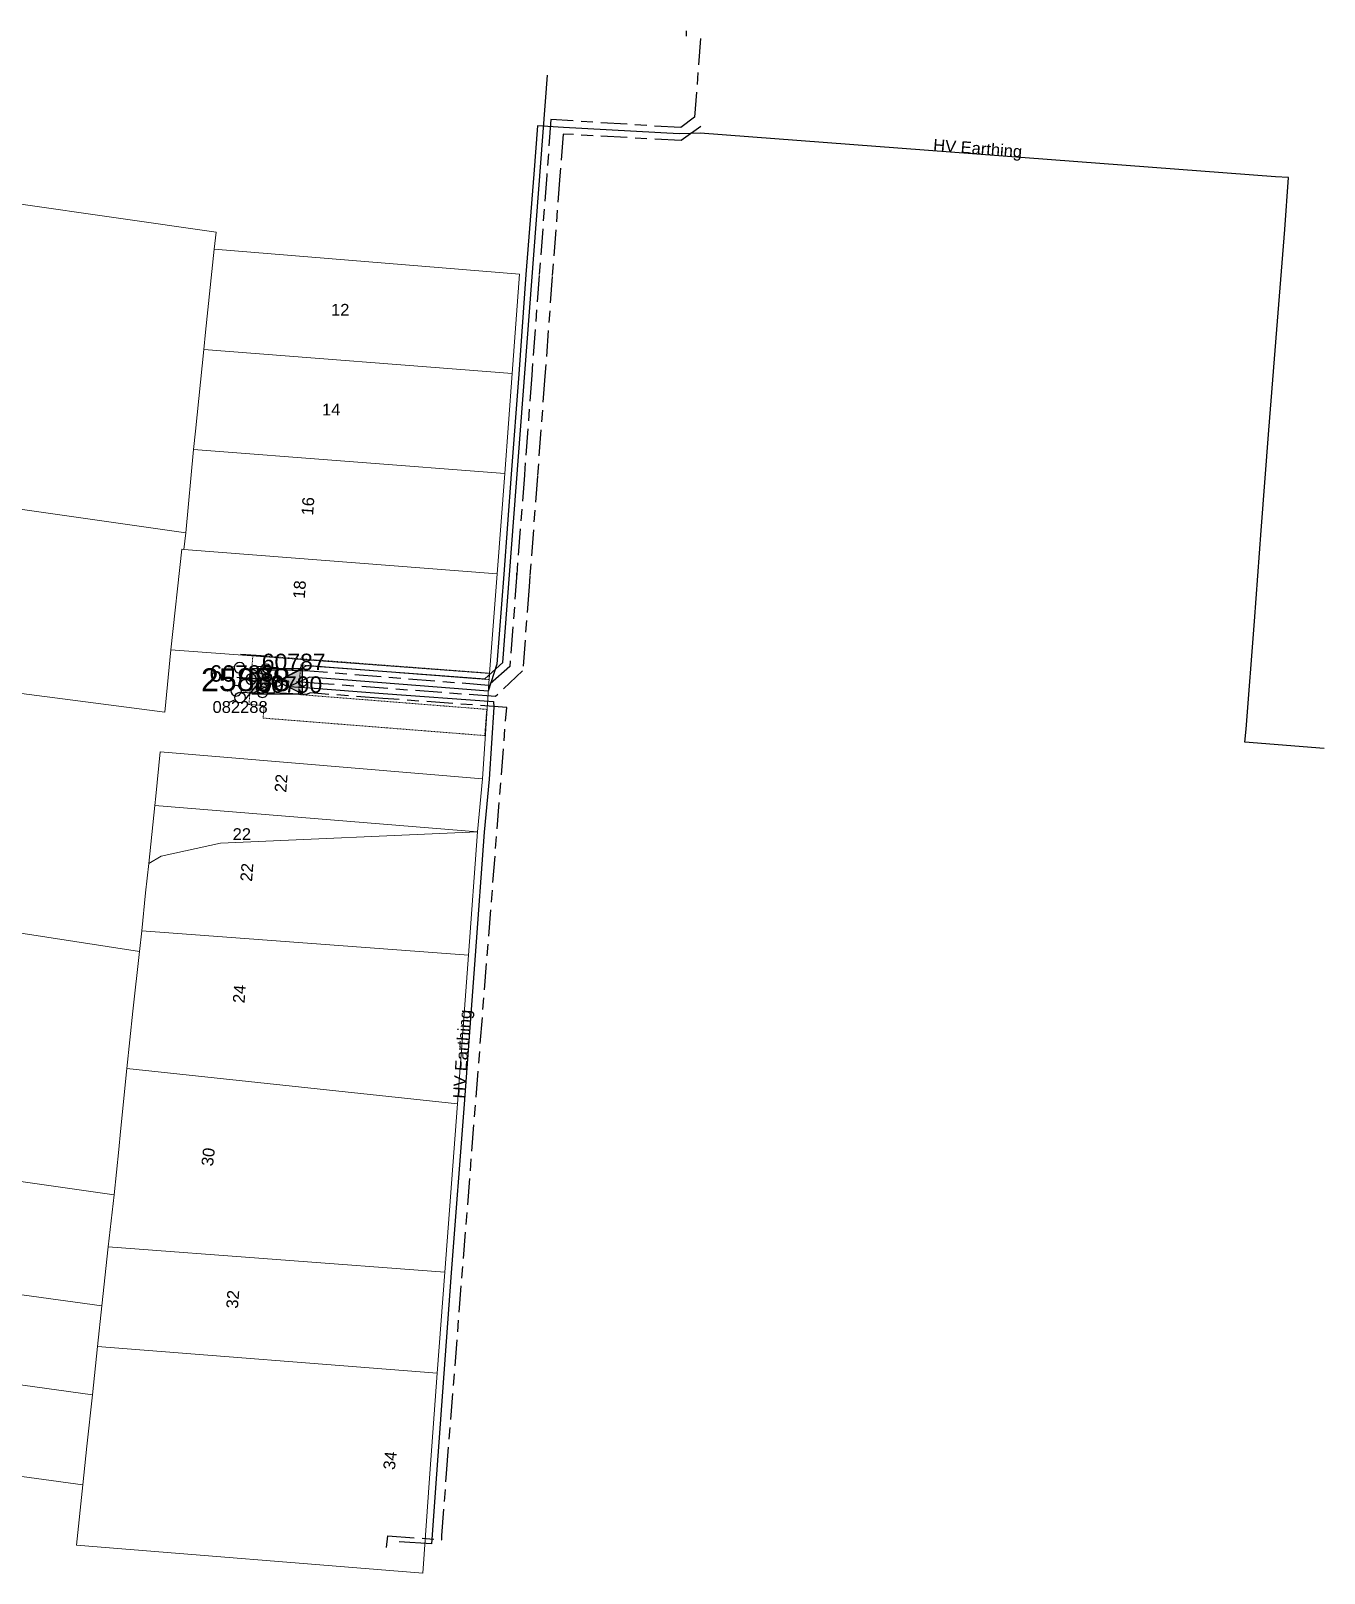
# Model space of a CAD drawing. Header units: metres. Extents: x 305785 to 306400, y 6187575 to 6188605.
# Drawn here: x 306203.5 to 306400.3, y 6188295.5 to 6188530.2 of the extents above; entities that cross this region are included whole.
import ezdxf
from ezdxf.enums import TextEntityAlignment as Align

# ---------------------------------------------------------------- set-up
doc = ezdxf.new("R2010")
doc.units = ezdxf.units.M
for name, pattern in [('Cable Exist UG', [8.2, 4, -1.2, 1.8, -1.2]), ('HIDDEN', [0.375, 0.25, -0.125]), ('HIDDEN2', [0.1875, 0.125, -0.0625])]:
    doc.linetypes.add(name, pattern=pattern)
doc.layers.get('0').update_dxf_attribs({"color": 6})
for name, color, linetype, lineweight in [('Cadastre Buildings_SP_EXT', 9, 'Continuous', 5), ('Cadastre Land Parcels_SP_EXT', 9, 'Continuous', 5), ('Cadastre Other Property_SP_EXT', 9, 'HIDDEN', 5)]:
    doc.layers.add(name, color=color, linetype=linetype, lineweight=lineweight)
for name, color, linetype in [('Equip_HV_EXT', 7, 'Continuous'), ('Equip_LV_EXT', 7, 'Continuous'), ('Mains_HV_EXT', 7, 'Continuous'), ('Sub_SP_EXT', 7, 'Continuous')]:
    doc.layers.add(name, color=color, linetype=linetype)
doc.styles.get("Standard").update_dxf_attribs({"font": 'arial.ttf'})
doc.styles.add('SWITCH_LABEL', font='arial.ttf', dxfattribs={"height": 2.5})
doc.linetypes.add('Cable E UG', pattern='A,6,-0.5,["E",Standard,S=1.7,R=0,X=0.5,Y=-1],-2.9', length=9.4)

# ---------------------------------------------------------------- blocks, each defined once
blk = doc.blocks.new('SUB_PADMOUNT_EXT')
for points in [[(0, 0), (-3.84, 1.92), (-3.84, -1.92)], [(0, 0), (3.84, 1.92), (3.84, -1.92)]]:
    blk.add_hatch(color=256).paths.add_polyline_path(points)
for p, q in [((3.84, 1.92), (-3.84, -1.92)), ((-3.84, 1.92), (3.84, -1.92))]:
    blk.add_line(p, q)
blk.add_lwpolyline([(-3.84, -1.92), (3.84, -1.92), (3.84, 1.92), (-3.84, 1.92)], close=True)
for tag, height, flags, p in [('ASSET_NUM', 3.5, 8, (2, 2)), ('STREET_CODE', 0.2, 9, (1.5, 0)), ('CONSTRUCTED_VOLTAGE', 0.2, 9, (1.5, -0.2)), ('OPERATING_VOLTAGE', 0.2, 9, (1.5, -0.6)), ('ORIENTATION', 0.2, 9, (1.5, -0.8)), ('OWNED_BY', 0.2, 9, (1.5, -1)), ('OPERATED_BY', 0.2, 9, (1.5, -1.2)), ('SECONDARY_VOLTAGE', 0.2, 9, (1.5, -1.6)), ('STATE', 0.2, 9, (1.5, -1.8)), ('SUBSTATION_TYPE', 0.2, 9, (1.5, -2.2)), ('NO_PHASES', 0.2, 9, (1.5, -0.4)), ('MAINTAINED_BY', 0.2, 9, (1.5, -1.4)), ('PARENT', 0.2, 9, (1.5, -2)), ('USAGE', 0.2, 9, (1.5, -2.4)), ('STREETNAME', 0.2, 9, (1.5, -3)), ('SUBURB', 0.2, 9, (1.5, -3.2)), ('Z', 0.2, 1, (1.5, -3.6)), ('LEGEND', 0.2, 9, (1.5, -2.6)), ('LOCATION', 0.2, 9, (1.5, -2.8)), ('NOTES', 0.2, 9, (1.5, -3.4))]:
    blk.add_attdef(tag, text='', height=height, dxfattribs=dict(flags=flags)).set_placement(p, align=Align.MIDDLE_LEFT)
blk = doc.blocks.new('LV_UG_DFUSE_CLOSED_EXT')
for points in [[(1, 0), (0, 0)], [(5.04, 0.73), (2.16, -0.72)], [(5.05, -0.71), (2.16, 0.72)], [(6.2, 0.01), (7.2, 0.01)]]:
    blk.add_lwpolyline(points)
for centre in [(1.8, 0), (5.4, 0.01)]:
    blk.add_circle(centre, 0.8)
at = {"flags": 9}
for tag, p in [('ACTUAL_STATUS', (0, 0)), ('CONSTRUCTED_VOLTAGE', (0, -0.2)), ('OPERATING_VOLTAGE', (0, -0.6)), ('ORIENTATION', (0, -0.8)), ('STATE', (0, -1)), ('SWITCH_TYPE', (0, -1.2)), ('NO_PHASES', (0, -0.4)), ('USAGE', (0, -1.4)), ('NOTES', (0, -1.6))]:
    blk.add_attdef(tag, text='', height=0.2, dxfattribs=at).set_placement(p, align=Align.MIDDLE_LEFT)
at = {"flags": 1}
blk.add_attdef('Z', (0, 0), '', height=0.2, dxfattribs=at)
blk = doc.blocks.new('SWG_HOLEC_SU_EXT')
blk.add_line((1.8, -2), (5.8, -2))
for points in [[(1, 0), (0, 0)], [(6.6, 0), (7.6, 0)]]:
    blk.add_lwpolyline(points)
for points in [[(1.8, -0.8, 1), (1.8, 0.8, 1)], [(5.8, -0.8, 1), (5.8, 0.8, 1)]]:
    blk.add_lwpolyline(points, format="xyb", close=True)
at = {"style": 'SWITCH_LABEL', "flags": 8}
blk.add_attdef('ASSET_NUM', text='', height=2.5, rotation=179.9544, dxfattribs=at).set_placement((-2.4, 0), align=Align.MIDDLE_LEFT)
at = {"flags": 1}
blk.add_attdef('Z', (0, 0), '', height=0.2, dxfattribs=at)
at = {"flags": 9}
for tag, p in [('ACTUAL_STATUS', (0, -0.4)), ('CONSTRUCTED_VOLTAGE', (0, -0.6)), ('OPERATING_VOLTAGE', (0, -1)), ('ORIENTATION', (0, -1.2)), ('OWNED_BY', (0, -1.4)), ('STATE', (0, -1.8)), ('SWITCH_TYPE', (0, -2)), ('NO_PHASES', (0, -0.8)), ('PARENT', (0, -1.6)), ('USAGE', (0, -2.2)), ('LOCATION', (0, -2.4)), ('STREETNAME', (0, -2.6)), ('SUBURB', (0, -2.8)), ('NOTES', (0, -3))]:
    blk.add_attdef(tag, text='', height=0.2, dxfattribs=at).set_placement(p, align=Align.MIDDLE_LEFT)
at = {"style": 'SWITCH_LABEL', "flags": 9}
blk.add_attdef('STREET_CODE', text='', height=0.2, dxfattribs=at).set_placement((0, -0.2), align=Align.MIDDLE_LEFT)

msp = doc.modelspace()

# ---------------------------------------------------------------- linework, layer by layer
at = {"layer": 'Cadastre Buildings_SP_EXT', "linetype": 'Continuous'}
for points in [[(306228.29, 6188466.47), (306228.57, 6188469.25), (306229.83, 6188481.7), (306230.11, 6188484.33), (306231.43, 6188496.94), (306231.71, 6188499.54), (306186.36, 6188506.04), (306184.46, 6188490.88), (306182.53, 6188475.74), (306180.57, 6188460.44), (306227.08, 6188453.76), (306228.29, 6188466.47)], [(306227.08, 6188453.76), (306180.57, 6188460.44), (306179.36, 6188451.31), (306178.05, 6188441.98), (306176.74, 6188432.65), (306223.9, 6188426.5), (306224.84, 6188435.96), (306226.48, 6188451.28), (306226.82, 6188451.26), (306227.08, 6188453.76)], [(306216.89, 6188359.94), (306217.17, 6188362.68), (306218.11, 6188372.26), (306219.03, 6188380.99), (306220.04, 6188390.05), (306172.12, 6188397.47), (306171.96, 6188396.28), (306170.74, 6188387.13), (306169.57, 6188378.27), (306168.32, 6188369.17), (306167.11, 6188360.03), (306216.18, 6188353.06), (306216.89, 6188359.94)]]:
    msp.add_lwpolyline(points, close=True, dxfattribs=at)
at = {"layer": 'Cadastre Land Parcels_SP_EXT', "linetype": 'Continuous'}
for points in [[(306276.74, 6188478.01), (306277.84, 6188493.15), (306231.43, 6188496.94), (306230.11, 6188484.33), (306229.83, 6188481.7), (306276.74, 6188478.01)], [(306276.74, 6188478.01), (306229.83, 6188481.7), (306228.58, 6188469.25), (306228.29, 6188466.47), (306275.61, 6188462.79), (306276.74, 6188478.01)], [(306275.61, 6188462.79), (306228.29, 6188466.47), (306227.08, 6188453.76), (306226.82, 6188451.26), (306274.46, 6188447.56), (306275.61, 6188462.79)], [(306226.82, 6188451.26), (306226.48, 6188451.28), (306224.84, 6188435.96), (306273.28, 6188432.39), (306274.46, 6188447.56), (306226.82, 6188451.26)], [(306273.28, 6188432.39), (306224.84, 6188435.96), (306223.9, 6188426.5), (306176.74, 6188432.65), (306174.01, 6188411.88), (306173.13, 6188405.15), (306172.12, 6188397.47), (306220.04, 6188390.05), (306220.41, 6188393.2), (306220.98, 6188399.01), (306221.48, 6188403.47), (306222.4, 6188412.27), (306222.55, 6188413.72), (306223.22, 6188420.48), (306272.25, 6188416.36), (306273.28, 6188432.39)], [(306272.25, 6188416.36), (306223.22, 6188420.48), (306222.55, 6188413.72), (306222.4, 6188412.27), (306271.48, 6188408.3), (306272.25, 6188416.36)], [(306271.48, 6188408.3), (306222.4, 6188412.27), (306221.48, 6188403.47), (306223.33, 6188404.58), (306232.39, 6188406.56), (306271.48, 6188408.3)], [(306270.12, 6188389.53), (306271.48, 6188408.3), (306232.39, 6188406.56), (306223.33, 6188404.58), (306221.48, 6188403.47), (306220.98, 6188399.01), (306220.41, 6188393.2), (306270.12, 6188389.53)], [(306270.12, 6188389.53), (306220.41, 6188393.2), (306220.04, 6188390.05), (306219.03, 6188380.99), (306218.11, 6188372.26), (306268.44, 6188366.9), (306270.12, 6188389.53)], [(306268.44, 6188366.9), (306218.11, 6188372.26), (306217.17, 6188362.68), (306216.89, 6188359.94), (306216.18, 6188353.06), (306215.28, 6188345.11), (306266.48, 6188341.27), (306268.44, 6188366.9)], [(306215.28, 6188345.11), (306216.18, 6188353.06), (306167.11, 6188360.03), (306165.95, 6188351.54), (306164.81, 6188342.95), (306214.33, 6188336.16), (306215.28, 6188345.11)], [(306266.48, 6188341.27), (306215.28, 6188345.11), (306214.33, 6188336.16), (306213.66, 6188329.96), (306265.34, 6188325.93), (306266.48, 6188341.27)], [(306214.33, 6188336.16), (306164.81, 6188342.95), (306163.51, 6188329.44), (306212.9, 6188322.63), (306213.66, 6188329.96), (306214.33, 6188336.16)], [(306212.9, 6188322.63), (306163.51, 6188329.44), (306161.68, 6188315.7), (306211.44, 6188308.9), (306212.05, 6188314.81), (306212.9, 6188322.63)], [(306264.24, 6188310.62), (306265.34, 6188325.93), (306213.66, 6188329.96), (306212.9, 6188322.63), (306212.05, 6188314.81), (306211.44, 6188308.9), (306210.45, 6188299.75), (306263.14, 6188295.47), (306264.24, 6188310.62)]]:
    msp.add_lwpolyline(points, close=True, dxfattribs=at)
at = {"layer": 'Cadastre Other Property_SP_EXT', "linetype": 'HIDDEN2'}
msp.add_lwpolyline([(306273.31, 6188432.42), (306237.3, 6188435.16), (306236.7, 6188427.67), (306239, 6188427.49), (306238.86, 6188425.59), (306272.57, 6188422.93), (306272.88, 6188426.92), (306244.23, 6188429.18), (306244.58, 6188433.67), (306273.24, 6188431.44), (306273.31, 6188432.42)], close=True, dxfattribs=at)
at = {"layer": 'Mains_HV_EXT', "linetype": 'Cable Exist UG'}
for points in [[(306303.21, 6188530.17), (306303.21, 6188529.37)], [(306305.4, 6188529), (306304.48, 6188517.01), (306302.41, 6188515.44), (306282.64, 6188516.66), (306282.64, 6188516.66), (306282.01, 6188508.23), (306280.84, 6188492.92), (306279.73, 6188477.79), (306278.6, 6188462.57), (306277.43, 6188447.33), (306277.47, 6188447.65), (306276.4, 6188433.43), (306273.15, 6188430.57), (306273.15, 6188430.57), (306245.94, 6188432.72), (306241.05, 6188432.89), (306241, 6188431.18)], [(306305.45, 6188515.6), (306302.43, 6188513.47), (306284.48, 6188514.47), (306284.48, 6188514.47), (306284.01, 6188508.08), (306282.83, 6188492.77), (306281.73, 6188477.64), (306280.6, 6188462.42), (306279.43, 6188447.18), (306279.34, 6188445.63), (306278.34, 6188432.76), (306274.2, 6188428.87), (306274.2, 6188428.87), (306247.92, 6188430.82), (306242.62, 6188431.23), (306241, 6188431.18)], [(306257.61, 6188299.39), (306257.85, 6188301.16), (306266, 6188300.56), (306266.02, 6188300.55), (306266.07, 6188301.2), (306266.77, 6188310.66), (306275.91, 6188427.21), (306257.05, 6188428.58), (306246.08, 6188429.41), (306245.42, 6188429.19), (306240.54, 6188429.44), (306241, 6188431.18)]]:
    msp.add_lwpolyline(points, dxfattribs=at)
at = {"layer": 'Mains_HV_EXT', "linetype": 'Cable E UG'}
for points in [[(306241, 6188431.18), (306245.49, 6188433.6), (306272.57, 6188431.57), (306275.33, 6188434.03), (306282.14, 6188523.43)], [(306400.27, 6188420.95), (306388.21, 6188421.93), (306388.39, 6188423.91), (306388.39, 6188423.91), (306389.66, 6188440.33), (306390.7, 6188454.16), (306391.88, 6188469.39), (306393.08, 6188484.71), (306394.28, 6188499.94), (306394.87, 6188507.83), (306392.87, 6188507.95), (306392.87, 6188507.95), (306305.36, 6188514.61), (306303.83, 6188514.55), (306303.83, 6188514.55), (306302.14, 6188514.49), (306284.54, 6188515.47), (306280.58, 6188515.69), (306280.58, 6188515.69), (306280.02, 6188508.38), (306278.84, 6188493.07), (306277.74, 6188477.94), (306276.61, 6188462.72), (306275.46, 6188447.48), (306274.4, 6188433.8), (306273.08, 6188429.67), (306273.08, 6188429.67), (306245.89, 6188431.81), (306243.84, 6188430.85), (306242.83, 6188430.42)], [(306242.83, 6188430.42), (306245.98, 6188430.19), (306257.11, 6188429.34), (306273.89, 6188428.13), (306273.95, 6188427.25), (306273.95, 6188427.25), (306273.25, 6188416.28), (306272.48, 6188408.21), (306271.12, 6188389.46), (306269.44, 6188366.83), (306267.47, 6188341.19), (306266.34, 6188325.86), (306265.24, 6188310.55), (306264.47, 6188299.96), (306259.53, 6188300.23)]]:
    msp.add_lwpolyline(points, dxfattribs=at)

# ---------------------------------------------------------------- block references
at = {"layer": 'Equip_HV_EXT'}
ref = msp.add_blockref('SWG_HOLEC_SU_EXT', (306242.81, 6188431.13), dxfattribs=dict(at, rotation=176.2218022755714))
ref.add_attrib('ASSET_NUM', '60788', dxfattribs={"layer": '0', "height": 2.5, "style": 'SWITCH_LABEL'}).set_placement((306240.41, 6188432.38), align=Align.MIDDLE_RIGHT)
ref = msp.add_blockref('SWG_HOLEC_SU_EXT', (306241.05, 6188432.89), dxfattribs=dict(at, rotation=176.2733547945818))
ref.add_attrib('ASSET_NUM', '60787', dxfattribs={"layer": '0', "height": 2.5, "style": 'SWITCH_LABEL'}).set_placement((306238.65, 6188434.14), align=Align.MIDDLE_LEFT)
ref = msp.add_blockref('SWG_HOLEC_SU_EXT', (306240.54, 6188429.44), dxfattribs=dict(at, rotation=176.9692239452932))
ref.add_attrib('ASSET_NUM', '60790', dxfattribs={"layer": '0', "height": 2.5, "style": 'SWITCH_LABEL'}).set_placement((306238.14, 6188430.69), align=Align.MIDDLE_LEFT)
at = {"layer": 'Equip_LV_EXT', "rotation": 203.7854147231569}
msp.add_blockref('LV_UG_DFUSE_CLOSED_EXT', (306240.27, 6188430.9), dxfattribs=at)
at = {"layer": 'Sub_SP_EXT'}
ref = msp.add_blockref('SUB_PADMOUNT_EXT', (306241, 6188431.18), dxfattribs=at)
ref.add_attrib('ASSET_NUM', '25888', dxfattribs={"layer": '0', "height": 3.5}).set_placement((306243, 6188431.43), align=Align.MIDDLE_RIGHT)

# ---------------------------------------------------------------- texts
at = {"layer": 'Cadastre Land Parcels_SP_EXT'}
for s, p in [('12', (306249.19, 6188486.82)), ('14', (306247.81, 6188471.64)), ('22', (306234.22, 6188407.03))]:
    msp.add_text(s, height=1.8, dxfattribs=at).set_placement(p)
for s, rotation, p in [('16', 85.5999, (306246.45, 6188456.37)), ('18', 85.7395, (306245.18, 6188443.69)), ('22', 85.7865, (306242.38, 6188414.22)), ('22', 85.7135, (306237.17, 6188400.66)), ('24', 85.8066, (306236.03, 6188382.15)), ('30', 83.4051, (306231.22, 6188357.32)), ('32', 85.6519, (306235.02, 6188335.68)), ('34', 83.5911, (306258.89, 6188311.12))]:
    msp.add_text(s, height=1.8, rotation=rotation, dxfattribs=at).set_placement(p)
at = {"layer": 'Cadastre Other Property_SP_EXT'}
msp.add_text('082288', height=1.8, dxfattribs=at).set_placement((306231.16, 6188426.38))
at = {"layer": 'Mains_HV_EXT'}
for rotation, p in [(355.6496, (306340.74, 6188511.92)), (85.7718, (306269.5, 6188367.64))]:
    msp.add_text('HV Earthing', height=1.8, rotation=rotation, dxfattribs=at).set_placement(p)

doc.saveas('drawing.dxf')
